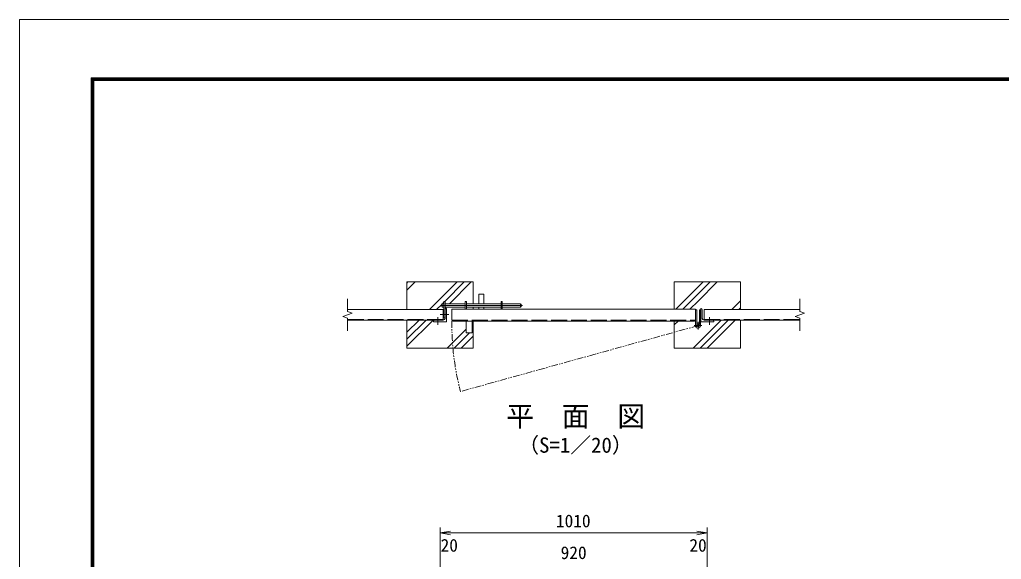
# Model space of a CAD drawing. Units: millimetres at full size. Extents: x -4200 to 4200, y -2970 to 2970.
# Drawn here: x -4200 to -491, y 933 to 2970 of the extents above; entities that cross this region are included whole.
import ezdxf
from ezdxf.enums import TextEntityAlignment as Align

# ---------------------------------------------------------------- set-up
doc = ezdxf.new("R2010")
doc.units = ezdxf.units.MM
doc.header["$LTSCALE"] = 10
for name, pattern in [('DASHED', [7.5, 6, -1.5]), ('USER1', [50.8, 31.75, -6.35, 6.35, -6.35]), ('USER2', [5, 2.5, -0.5, 0.5, -0.5, 0.5, -0.5])]:
    doc.linetypes.add(name, pattern=pattern)
doc.layers.add('0-0_D-TTL-TXT', color=7, linetype='Continuous')
for name, color, linetype, lineweight in [('0-1_D-STR1', 1, 'Continuous', 18), ('0-2_D-BMK', 2, 'USER1', 13), ('0-3_D-STR3', 3, 'Continuous', 13), ('0-4_D-STR4', 7, 'Continuous', 18), ('0-5_D-STR-DIM', 7, 'Continuous', 13), ('0-6_D-DCR-HCH', 7, 'Continuous', 13), ('0-8_0', 7, 'Continuous', 18), ('0-B_D-TTL', 7, 'Continuous', 18)]:
    doc.layers.add(name, color=color, linetype=linetype, lineweight=lineweight)
doc.styles.add('ＭＳ ゴシック', font='')
doc.styles.get('ＭＳ ゴシック').set_extended_font_data('MS Gothic')

# ---------------------------------------------------------------- blocks, each defined once
blk = doc.blocks.new('_Open')
at = {"layer": '0-8_0'}
blk.add_line((-10, 1.667), (0, 0), dxfattribs=at)
blk.add_lwpolyline([(-10, -1.667), (0, 0), (-10, 0)], dxfattribs=at)

msp = doc.modelspace()

# ---------------------------------------------------------------- linework, layer by layer
at = {"layer": '0-1_D-STR1'}
for p, q in [((-2599.55, 1875.85), (-2961.55, 1875.85)), ((-2592.55, 1875.35), (-2592.55, 1842.35)), ((-2566.55, 1877.35), (-1646.55, 1877.35)), ((-2566.55, 1877.35), (-2566.55, 1837.35)), ((-1646.55, 1877.35), (-1646.55, 1837.35)), ((-1620.55, 1875.35), (-1620.55, 1842.35)), ((-1613.55, 1875.85), (-1613.55, 1835.85)), ((-1613.55, 1875.85), (-1251.55, 1875.85)), ((-2599.05, 1835.85), (-2632.05, 1835.85)), ((-2561.55, 1832.35), (-1651.55, 1832.35)), ((-1614.05, 1835.85), (-1581.05, 1835.85)), ((-1613.55, 1835.85), (-1251.55, 1835.85))]:
    msp.add_line(p, q, dxfattribs=at)
at = {"layer": '0-1_D-STR1', "linetype": 'DASHED'}
for p, q in [((-2599.55, 1838.85), (-2961.55, 1838.85)), ((-2566.44, 1836.35), (-1646.65, 1836.35)), ((-1613.55, 1838.85), (-1251.55, 1838.85))]:
    msp.add_line(p, q, dxfattribs=at)
at = {"layer": '0-1_D-STR1'}
for points in [[(-2599.55, 1875.85), (-2599.55, 1835.85), (-2961.55, 1835.85)], [(-2586.55, 1829.85), (-2586.55, 1879.85), (-2588.05, 1879.85)], [(-1626.55, 1829.85), (-1626.55, 1879.85), (-1625.05, 1879.85)], [(-2636.55, 1831.35), (-2636.55, 1829.85), (-2586.55, 1829.85)], [(-1576.55, 1831.35), (-1576.55, 1829.85), (-1626.55, 1829.85)]]:
    msp.add_lwpolyline(points, dxfattribs=at)
for centre, radius, start, end in [((-2588.05, 1875.35), 4.5, 90, 180), ((-1625.05, 1875.35), 4.5, 360, 90), ((-2632.05, 1831.35), 4.5, 90, 180), ((-2599.05, 1842.35), 6.5, 270, 0), ((-1614.05, 1842.35), 6.5, 180, 270), ((-1581.05, 1831.35), 4.5, 360, 90)]:
    msp.add_arc(centre, radius, start, end, dxfattribs=at)
at = {"layer": '0-1_D-STR1', "linetype": 'DASHED'}
for centre, start, end in [((-2561.55, 1837.35), 180, 270), ((-1651.55, 1837.35), 270, 0)]:
    msp.add_arc(centre, 5, start, end, dxfattribs=at)
at = {"layer": '0-2_D-BMK'}
for p, q in [((-2611.56, 1857.35), (-2578.78, 1857.35)), ((-2608.39, 1891.35), (-2299.64, 1891.35)), ((-2619.55, 1847.35), (-2619.55, 1818.35)), ((-1636.55, 1800.29), (-1636.55, 1830.02)), ((-1593.55, 1847.35), (-1593.55, 1818.35)), ((-1651.41, 1815.15), (-1621.68, 1815.15))]:
    msp.add_line(p, q, dxfattribs=at)
at = {"layer": '0-2_D-BMK', "linetype": 'USER2'}
msp.add_line((-1636.55, 1815.15), (-2533.98, 1566.65), dxfattribs=at)
msp.add_arc((-1606.55, 1815.15), 960.15, 178.97356, 195, dxfattribs=at)
at = {"layer": '0-3_D-STR3'}
for p, q in [((-2464.47, 1933.85), (-2464.47, 1897.85)), ((-2464.47, 1933.85), (-2445.47, 1933.85)), ((-2445.47, 1933.85), (-2445.47, 1897.85)), ((-2604.97, 1895.85), (-2602.97, 1897.85)), ((-2604.97, 1895.85), (-2604.97, 1886.85)), ((-2602.97, 1884.85), (-2602.97, 1897.85)), ((-2602.97, 1897.85), (-2597.05, 1897.85)), ((-2597.05, 1906.35), (-2597.05, 1844.85)), ((-2592.55, 1906.35), (-2597.05, 1906.35)), ((-2592.55, 1906.35), (-2592.55, 1844.85)), ((-2592.55, 1897.85), (-2516.55, 1897.85)), ((-2516.55, 1906.85), (-2516.55, 1877.35)), ((-2512.05, 1906.85), (-2516.55, 1906.85)), ((-2512.05, 1877.35), (-2512.05, 1906.85)), ((-2512.05, 1897.85), (-2381.05, 1897.85)), ((-2381.05, 1877.35), (-2381.05, 1906.85)), ((-2381.05, 1906.85), (-2376.55, 1906.85)), ((-2376.55, 1877.35), (-2376.55, 1906.85)), ((-2376.55, 1897.85), (-2306.97, 1897.85)), ((-2306.97, 1897.85), (-2306.97, 1884.85)), ((-2306.97, 1897.85), (-2304.97, 1895.85)), ((-2304.97, 1895.85), (-2304.97, 1886.85)), ((-2604.97, 1886.85), (-2602.97, 1884.85)), ((-2602.97, 1884.85), (-2597.05, 1884.85)), ((-2592.55, 1884.85), (-2516.55, 1884.85)), ((-2512.05, 1884.85), (-2381.05, 1884.85)), ((-2464.47, 1877.35), (-2464.47, 1884.85)), ((-2445.47, 1877.35), (-2445.47, 1884.85)), ((-2376.55, 1884.85), (-2306.97, 1884.85)), ((-2304.97, 1886.85), (-2306.97, 1884.85)), ((-1646.25, 1815.15), (-1646.25, 1874.85)), ((-1641.75, 1874.85), (-1646.25, 1874.85)), ((-1641.75, 1815.15), (-1641.75, 1874.85)), ((-1626.85, 1815.15), (-1626.85, 1874.85)), ((-2592.55, 1844.85), (-2597.05, 1844.85)), ((-2512.55, 1832.35), (-2512.55, 1787.35)), ((-2490.55, 1832.35), (-2490.55, 1787.35)), ((-1641.75, 1823.34), (-1639.33, 1819.54)), ((-2512.55, 1787.35), (-2490.55, 1787.35))]:
    msp.add_line(p, q, dxfattribs=at)
msp.add_lwpolyline([(-1631.35, 1823.34), (-1631.35, 1874.85), (-1626.85, 1874.85)], dxfattribs=at)
for radius in [9.7, 5.2]:
    msp.add_arc((-1636.55, 1815.15), radius, 180, 122.41735, dxfattribs=at)
at = {"layer": '0-4_D-STR4'}
for p, q in [((-2486.55, 1979.85), (-2486.55, 1897.85)), ((-1726.55, 1979.85), (-1726.55, 1877.35)), ((-2486.55, 1884.85), (-2486.55, 1877.35))]:
    msp.add_line(p, q, dxfattribs=at)
for points in [[(-2736.55, 1875.85), (-2736.55, 1979.85), (-2486.55, 1979.85)], [(-1476.55, 1875.85), (-1476.55, 1979.85), (-1726.55, 1979.85)], [(-2486.55, 1832.35), (-2486.55, 1729.85), (-2736.55, 1729.85), (-2736.55, 1835.85)], [(-1726.55, 1832.35), (-1726.55, 1729.85), (-1476.55, 1729.85), (-1476.55, 1835.85)]]:
    msp.add_lwpolyline(points, dxfattribs=at)
at = {"layer": '0-5_D-STR-DIM'}
for p, q in [((-2961.55, 1915.85), (-2961.55, 1868.68)), ((-1251.55, 1915.85), (-1251.55, 1868.68)), ((-2979.17, 1849.44), (-2943.93, 1862.27)), ((-2943.93, 1862.27), (-2961.55, 1868.68)), ((-1269.17, 1849.44), (-1233.93, 1862.27)), ((-1233.93, 1862.27), (-1251.55, 1868.68)), ((-2961.55, 1843.03), (-2979.17, 1849.44)), ((-2961.55, 1843.03), (-2961.55, 1795.85)), ((-1251.55, 1843.03), (-1269.17, 1849.44)), ((-1251.55, 1843.03), (-1251.55, 1795.85)), ((-2611.55, 736.37), (-2611.55, 1052.86)), ((-1601.55, 736.37), (-1601.55, 1052.86)), ((-2611.55, 1032.86), (-1601.55, 1032.86))]:
    msp.add_line(p, q, dxfattribs=at)
at = {"layer": '0-6_D-DCR-HCH'}
for p, q in [((-2736.55, 1949.35), (-2706.04, 1979.85)), ((-2736.55, 1975.86), (-2732.56, 1979.85)), ((-2650.94, 1875.85), (-2546.94, 1979.85)), ((-2593.92, 1906.35), (-2520.42, 1979.85)), ((-2575.91, 1897.85), (-2493.91, 1979.85)), ((-1636.49, 1907.93), (-1564.56, 1979.85)), ((-2624.42, 1875.85), (-2604.97, 1895.31)), ((-2602.42, 1897.85), (-2597.05, 1903.23)), ((-1667.06, 1877.35), (-1636.49, 1907.93)), ((-1509.46, 1875.85), (-1476.55, 1908.77)), ((-2592.55, 1881.22), (-2588.91, 1884.85)), ((-1482.94, 1875.85), (-1476.55, 1882.25)), ((-2736.55, 1737.22), (-2637.91, 1835.85)), ((-2736.55, 1763.73), (-2664.42, 1835.85)), ((-2736.55, 1790.25), (-2690.94, 1835.85)), ((-2490.55, 1824.12), (-2486.55, 1828.12)), ((-1726.55, 1817.87), (-1712.06, 1832.35)), ((-1655.46, 1729.85), (-1549.46, 1835.85)), ((-1628.94, 1729.85), (-1522.94, 1835.85)), ((-1602.43, 1729.85), (-1496.43, 1835.85)), ((-2584.81, 1729.85), (-2512.55, 1802.12)), ((-2558.29, 1729.85), (-2500.79, 1787.35)), ((-2490.55, 1797.6), (-2486.55, 1801.6)), ((-2531.78, 1729.85), (-2486.55, 1775.08))]:
    msp.add_line(p, q, dxfattribs=at)
for points in [[(-1720.09, 1877.35), (-1638.55, 1958.9), (-1617.59, 1979.85)], [(-1693.58, 1877.35), (-1637.19, 1933.74), (-1591.08, 1979.85)]]:
    msp.add_lwpolyline(points, dxfattribs=at)
at = {"layer": '0-B_D-TTL', "color": 2}
msp.add_lwpolyline([(-4200, 2970), (4200, 2970), (4200, -2970), (-4200, -2970)], close=True, dxfattribs=at)
at = {"layer": '0-B_D-TTL'}
for points in [[(-3930, 2750), (3930, 2750), (3930, -2750), (-3930, -2750)], [(-3927.5, 2747.5), (3927.5, 2747.5), (3927.5, -2747.5), (-3927.5, -2747.5)], [(-3925, 2745), (3925, 2745), (3925, -2745), (-3925, -2745)], [(-3922.5, 2742.5), (3922.5, 2742.5), (3922.5, -2742.5), (-3922.5, -2742.5)], [(-3920, 2740), (3920, 2740), (3920, -2740), (-3920, -2740)]]:
    msp.add_lwpolyline(points, close=True, dxfattribs=at)

# ---------------------------------------------------------------- block references
at = {"layer": '0-5_D-STR-DIM', "xscale": 4, "yscale": 4, "rotation": 180}
msp.add_blockref('_Open', (-2611.55, 1032.86), dxfattribs=at)
at = {"layer": '0-5_D-STR-DIM', "xscale": 4, "yscale": 4}
msp.add_blockref('_Open', (-1601.55, 1032.86), dxfattribs=at)

# ---------------------------------------------------------------- texts
at = {"layer": '0-0_D-TTL-TXT', "style": 'ＭＳ ゴシック'}
for s, height, p in [('平\u3000面\u3000図', 76.98, (-2361.44, 1411.33)), ('（S=1／20）', 57.7, (-2315.96, 1318.13))]:
    msp.add_text(s, height=height, dxfattribs=at).set_placement(p, align=Align.BOTTOM_LEFT)
at = {"layer": '0-5_D-STR-DIM', "style": 'ＭＳ ゴシック'}
for s, p in [('1010', (-2173.47, 1039.61)), ('20', (-2609.3, 947.61)), ('20', (-1669.3, 947.61)), ('920', (-2155.68, 919.61))]:
    msp.add_text(s, height=48.09, dxfattribs=at).set_placement(p, align=Align.BOTTOM_LEFT)

doc.saveas('drawing.dxf')
